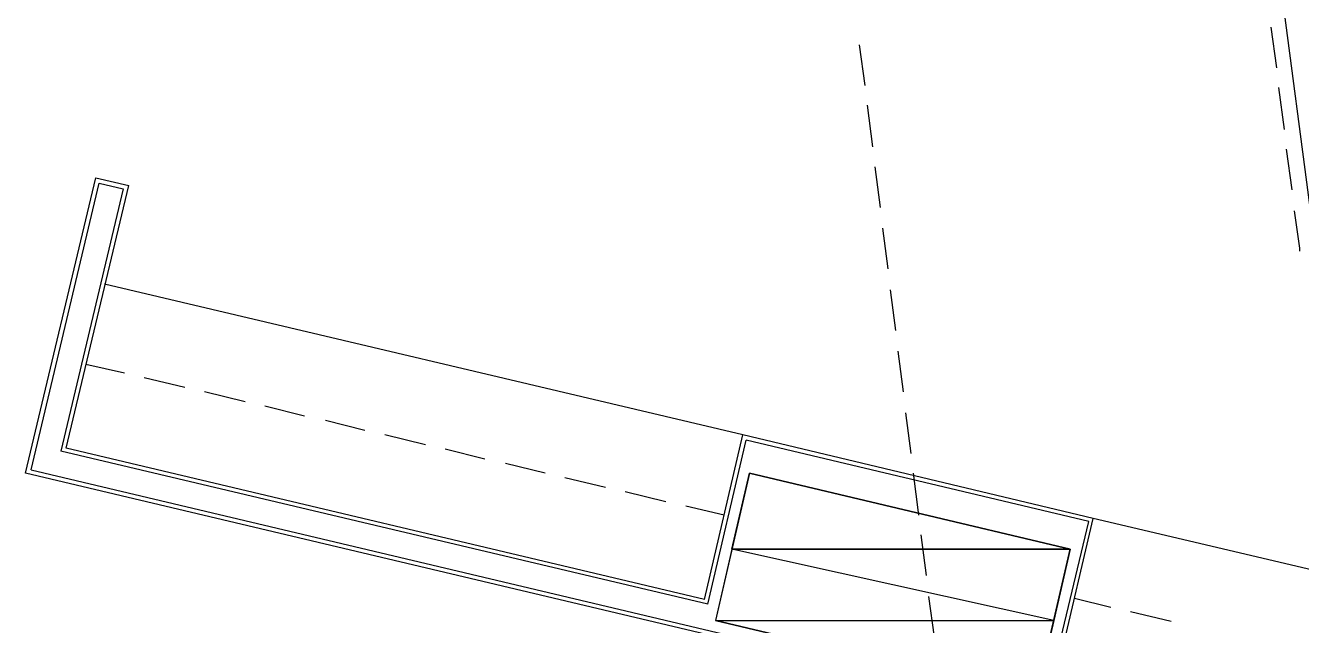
# Model space of a CAD drawing. Header units: feet. Extents: x -84 to 198, y -22 to 181.
# Drawn here: x 120.51 to 135.99, y 125.81 to 133.09 of the extents above; entities that cross this region are included whole.
import ezdxf

# ---------------------------------------------------------------- set-up
doc = ezdxf.new("R2010")
doc.units = ezdxf.units.FT
doc.layers.add('A-LINEA', color=7, linetype='CONTINUOUS')
doc.layers.add('A-MURO-CONCRETO', color=8, linetype='CONTINUOUS')

msp = doc.modelspace()

# ---------------------------------------------------------------- linework, layer by layer
at = {"layer": 'A-LINEA'}
for p, q in [((135.6133, 134.5644), (136.0933, 130.8844)), ((135.6933, 132.5778), (135.6267, 133.0711)), ((130.6267, 132.8578), (130.6933, 132.3644)), ((135.7867, 131.8311), (135.72, 132.3378)), ((130.72, 132.1244), (130.7867, 131.6178)), ((135.88, 131.0978), (135.8133, 131.5911)), ((130.8133, 131.3778), (130.88, 130.8844)), ((120.5067, 127.6578), (121.36, 131.2444)), ((121.36, 131.2444), (121.76, 131.1511)), ((121.6933, 131.1111), (120.9333, 127.9244)), ((121, 127.9644), (121.76, 131.1511)), ((130.9067, 130.6311), (130.9733, 130.1378)), ((129.2133, 128.1244), (121.4667, 129.9511)), ((131, 129.8844), (131.0667, 129.3911)), ((131.0933, 129.1378), (131.16, 128.6444)), ((121.7067, 128.8711), (121.24, 128.9778)), ((122.44, 128.6978), (121.9467, 128.8178)), ((123.1733, 128.5244), (122.68, 128.6444)), ((123.8933, 128.3511), (123.4133, 128.4711)), ((131.1867, 128.3911), (131.2533, 127.8978)), ((124.6267, 128.1778), (124.1467, 128.2978)), ((125.36, 128.0044), (124.8667, 128.1244)), ((128.7467, 126.1244), (129.2133, 128.1244)), ((133.4667, 127.1111), (129.2133, 128.1244)), ((128.7867, 126.0711), (120.9333, 127.9244)), ((128.7467, 126.1244), (121, 127.9644)), ((126.08, 127.8311), (125.6, 127.9511)), ((128.7867, 126.0711), (129.2533, 128.0578)), ((133.4133, 127.0711), (129.2533, 128.0578)), ((126.8133, 127.6578), (126.3333, 127.7778)), ((136.6933, 123.8311), (120.5067, 127.6578)), ((120.5733, 127.6978), (136.6933, 123.8844)), ((131.28, 127.6578), (131.3467, 127.1511)), ((127.5467, 127.4844), (127.0533, 127.6044)), ((128.28, 127.3111), (127.7867, 127.4311)), ((128.9867, 127.1511), (128.52, 127.2578)), ((132.9333, 125.0844), (133.4133, 127.0711)), ((133, 125.1244), (133.4667, 127.1111)), ((136.4, 126.4178), (133.4667, 127.1111)), ((131.3733, 126.9111), (131.44, 126.4178)), ((131.4667, 126.1644), (131.5333, 125.6711)), ((133.68, 126.0311), (133.24, 126.1378)), ((134.4133, 125.8578), (133.92, 125.9778))]:
    msp.add_line(p, q, dxfattribs=at)
for points in [[(120.5733, 127.6978), (121.4, 131.1778), (121.6933, 131.1111)], [(135.9733, 130.3511), (135.9733, 130.3911), (135.9067, 130.8444)], [(132.7733, 124.9511), (133.1867, 126.7378), (129.2933, 127.6578), (128.88, 125.8711), (132.7733, 124.9511)]]:
    msp.add_lwpolyline(points, dxfattribs=at)
at = {"layer": 'A-MURO-CONCRETO'}
for points in [[(129.2933, 127.6578), (133.1867, 126.7378), (129.08, 126.7378), (129.2933, 127.6578), (129.2933, 127.6578)], [(129.08, 126.7378), (128.88, 125.8711), (132.9867, 125.8711), (129.08, 126.7378)], [(129.08, 126.7378), (133.1867, 126.7378), (132.9867, 125.8711), (129.08, 126.7378), (129.08, 126.7378)], [(128.88, 125.8711), (132.9867, 125.8711), (132.7733, 124.9511), (128.88, 125.8711), (128.88, 125.8711)]]:
    msp.add_lwpolyline(points, dxfattribs=at)

doc.saveas('drawing.dxf')
